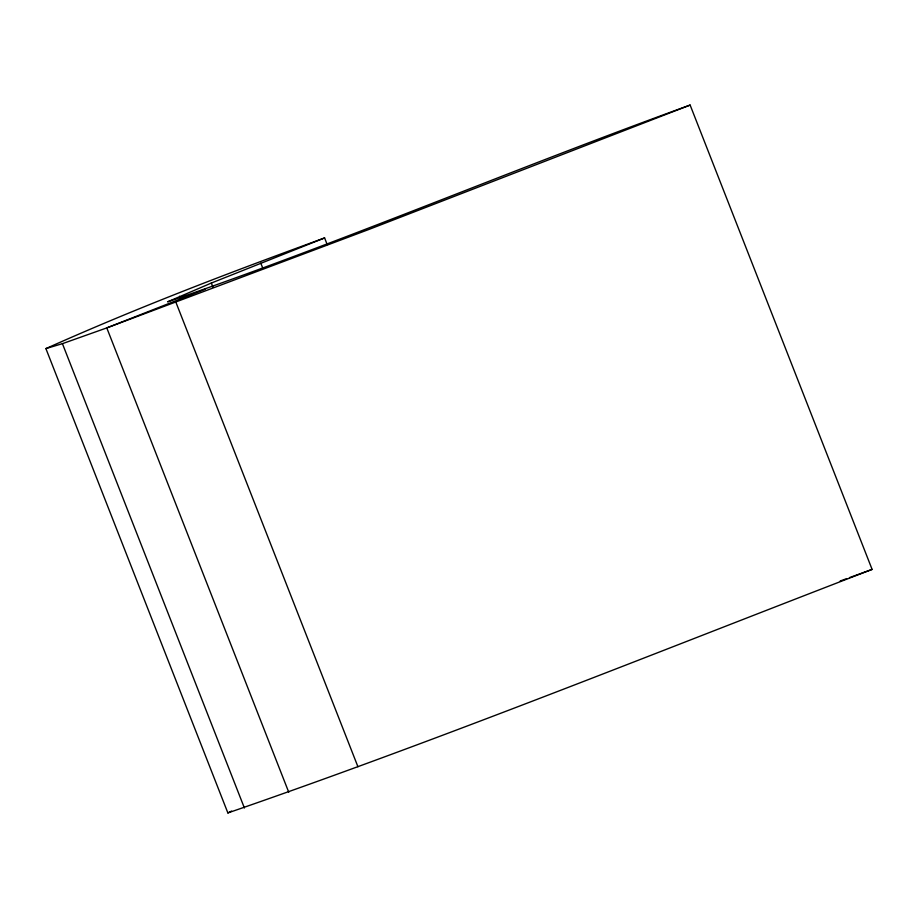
<?xml version="1.0" encoding="UTF-8"?>
<svg xmlns="http://www.w3.org/2000/svg" width="918" height="918" viewBox="0 0 918 918"><rect width="100%" height="100%" fill="white"/><g stroke="black" fill="none" stroke-linecap="round" stroke-linejoin="round"><path stroke-width="1.38" d="M324.605 237.934L211.335 283.054L167.592 301.838C343.665 241.549 515.101 168.304 690.129 105.065L872.1 569.401C657.885 651.849 444.863 738.038 227.871 812.935L45.9 348.599C137.092 307.771 230.705 272.118 324.605 237.934L327.21 244.613M227.871 812.935L231.6 811.064M205.104 289.262L106.786 327.91L62.424 343.665L45.9 348.599M690.129 105.065L368.485 229.615L106.786 327.91L288.757 792.245M840.2 581.002L846.844 578.581M849.506 577.617L872.1 569.401M260.815 263.168L262.904 268.504M211.335 283.054L212.907 287.059M179.538 296.239L180.582 298.912M175.958 302.401L357.928 766.737M62.424 343.665L244.406 808.001"/></g></svg>
